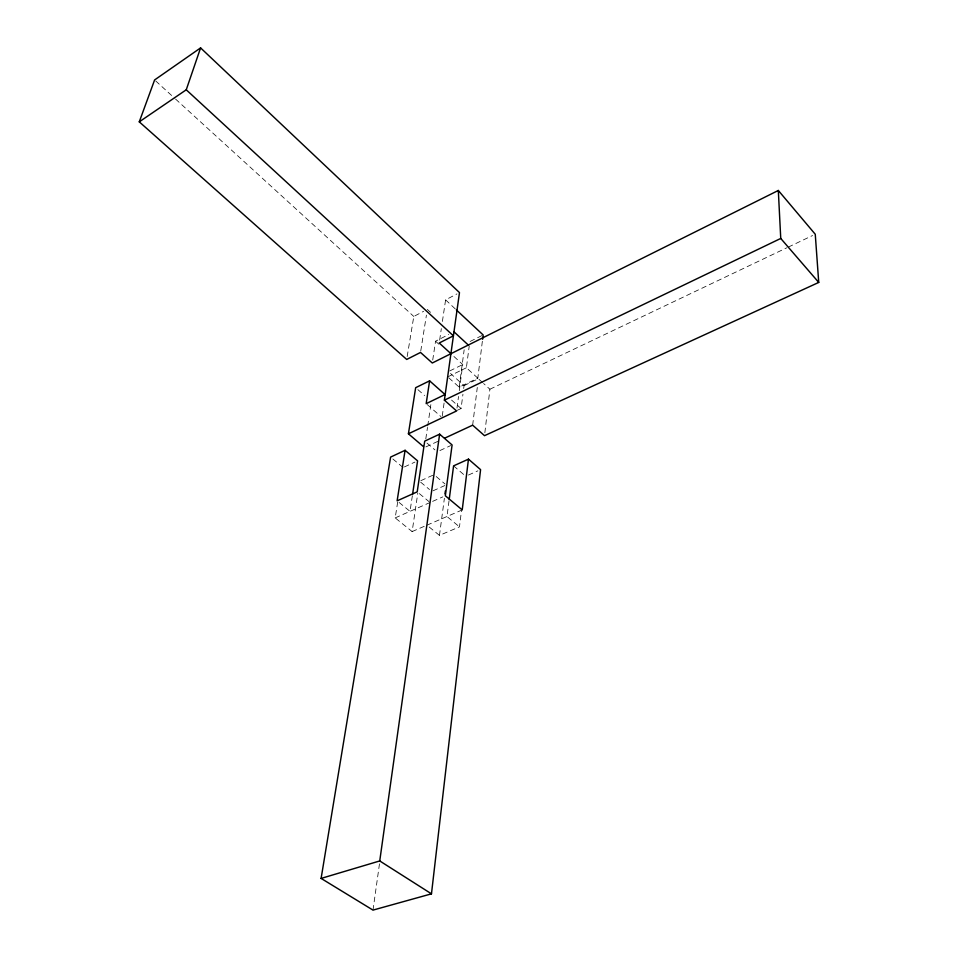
<?xml version="1.0" encoding="UTF-8"?>
<svg xmlns="http://www.w3.org/2000/svg" width="958" height="958" viewBox="0 0 958 958"><rect width="100%" height="100%" fill="white"/><g stroke="black" fill="none" stroke-linecap="round" stroke-linejoin="round"><path stroke-width="0.72" stroke-dasharray="4.79 3.59" d="M484.856 432.765L489.897 389.235L483.598 383.511M429.22 527.032L439.459 535.378L459.481 526.864L461.445 510.961M448.787 377.823L459.193 387.152L477.814 378.159L482.425 340.713M472.653 425.172L477.288 387.439M449.027 500.83L446.979 516.518L459.481 526.864M457.265 410.311L461.073 408.515L462.942 394.217M463.684 388.493L464.055 385.643L450.523 373.452M477.814 378.159L466.39 367.752L469.24 345.886M439.459 535.378L444.392 498.304M459.193 387.152L464.163 349.802M456.99 408.072L458.523 396.456M459.301 390.648L462.762 364.531L453.062 355.693M372.997 910.1L379.631 862.751M442.249 416.107L444.249 401.845M439.638 340.126L441.339 328.618M442.404 321.433L445.602 299.854L456.966 293.914M397.678 502.064L395.187 517.895L412.132 531.57L417.808 493.083M425.795 438.908L427.496 427.376M427.711 425.939L431.112 402.887M412.359 495.717L410.012 511.356L397.127 500.842M432.717 360.088L435.555 341.204L448.739 334.51M420.754 351.011L426.418 315.134M407.174 356.568L413.796 316.451L423.628 311.314M470.127 341.455L481.838 335.611M449.745 370.938L462.762 364.531M447.745 376.889L466.39 367.752M464.055 385.643L478.353 378.733L482.557 382.553M489.897 389.235L786.913 247.751M788.266 247.116L812.564 235.536M425.867 446.931L439.231 440.704M404.432 466.917L414.958 462.067M439.89 450.571L450.727 445.578M420.873 480.653L432.705 475.3M433.028 490.807L444.859 485.538M468.426 475.048L477.886 470.833M395.187 517.895L430.07 502.507M432.621 501.381L442.8 496.891M412.132 531.57L425.603 525.75M426.945 525.176L462.223 509.919M419.353 493.621L429.004 501.621M392.876 458.978L403.114 467.528M420.658 482.173L429.507 489.55M436.237 476.569L445.063 484.029M426.969 443.075L434.92 449.877M453.589 465.863L464.618 475.312M427.244 404.575L440.991 416.61M417.904 389.655L424.61 395.546M451.565 400.073L461.073 408.515M435.555 341.204L438.824 344.173M155.711 80.951L174.452 98.063M175.565 99.069L413.796 316.451M427.316 309.398L430.549 312.368M445.602 299.854L455.254 308.883"/><path stroke-width="1.44" d="M412.575 494.292L417.592 460.846L405.09 450.308L390.601 457.086L321.11 878.414L372.997 910.1L431.471 893.838L480.581 469.636L468.474 459.145L453.589 465.863L449.218 499.405M482.604 339.276L483.143 334.953L456.319 309.877M468.474 459.145L462.223 509.919L445.338 495.777L452.092 444.955L439.626 434.166L424.705 441.135L417.209 491.849L397.127 500.842L405.09 450.308M444.991 493.861L445.386 490.891M321.11 878.414L379.739 860.943L439.626 434.166M423.448 446.632L408.419 433.806L456.595 410.97L444.392 400.169L459.481 292.597L200.593 47.9L154.609 79.945L139.269 121.846L406.707 359.442L420.526 352.448L432.286 362.998L778.315 190.474L815.258 234.255L818.731 282.43L484.52 435.674L472.653 425.172L444.572 438.225M445.242 394.72L429.603 380.841L426.178 403.653L445.231 394.445M408.419 433.806L415.664 387.691L429.603 380.841M139.269 121.846L186.247 89.801L200.593 47.9M444.392 400.169L780.746 238.446L778.315 190.474M379.739 860.943L431.471 893.838M450.955 353.694L439.219 343L453.421 335.827L186.247 89.801M454.02 331.839L468.151 344.892M780.746 238.446L818.731 282.43"/></g></svg>
